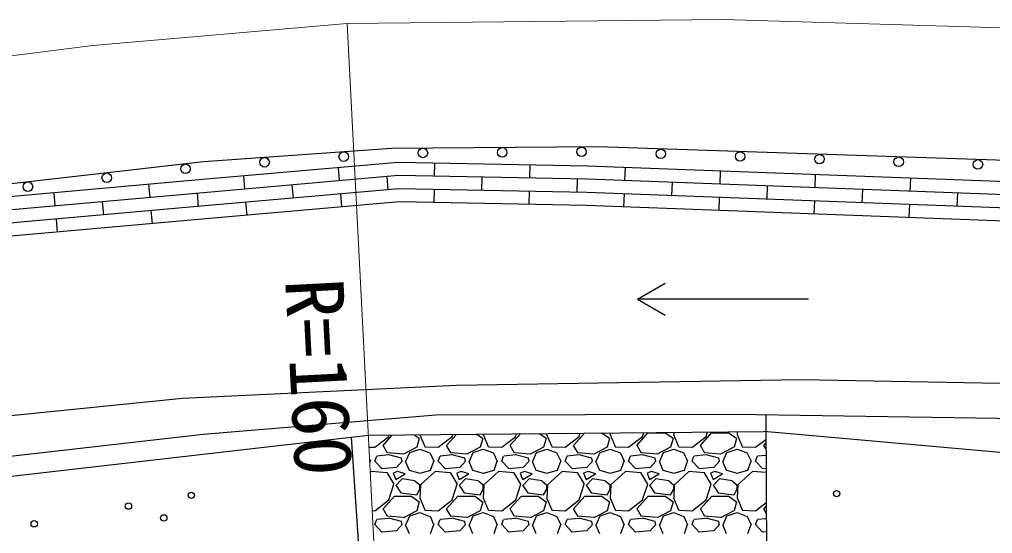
# Model space of a CAD drawing. Units: millimetres at full size, sheet at 1:1000; details may follow other scales. Extents: x 40000 to 680000, y 20000 to 380000.
# Drawn here: x 415380 to 446049, y 277720 to 293930 of the extents above; entities that cross this region are included whole.
import ezdxf
from ezdxf.enums import TextEntityAlignment as Align

# ---------------------------------------------------------------- set-up
doc = ezdxf.new("R2010")
doc.units = ezdxf.units.MM
doc.header["$LTSCALE"] = 1000
doc.linetypes.add('CHAIN', pattern=[18.5, 12, -1.5, 3.5, -1.5])
for name, color, linetype, lineweight in [('M-BGD', 7, 'Continuous', 25), ('M-BMK', 2, 'CHAIN', 13), ('M-STR-HTXT', 7, 'Continuous', 13)]:
    doc.layers.add(name, color=color, linetype=linetype, lineweight=lineweight)
doc.styles.add('ＭＳ ゴシック', font='')
doc.styles.get('ＭＳ ゴシック').set_extended_font_data('MS Gothic')

msp = doc.modelspace()

# ---------------------------------------------------------------- linework, layer by layer
at = {"layer": 'M-BGD'}
for p, q in [((425471, 288844), (425435, 289256)), ((428464, 288985), (428472, 289399)), ((431464, 288927), (431472, 289341)), ((434462, 288847), (434478, 289262)), ((422483, 288581), (422447, 288994)), ((427002, 288562), (426966, 288975)), ((429956, 288541), (429964, 288956)), ((437460, 288735), (437476, 289149)), ((440458, 288622), (440474, 289037)), ((443456, 288510), (443472, 288924)), ((419495, 288316), (419458, 288729)), ((424013, 288299), (423977, 288712)), ((432955, 288484), (432963, 288898)), ((435946, 288377), (435961, 288791)), ((438944, 288264), (438959, 288679)), ((416507, 288049), (416470, 288462)), ((421026, 288036), (420989, 288449)), ((425544, 288018), (425508, 288431)), ((428448, 288156), (428456, 288570)), ((431448, 288098), (431456, 288513)), ((434431, 288019), (434447, 288433)), ((437429, 287907), (437445, 288321)), ((441942, 288152), (441957, 288566)), ((444939, 288040), (444955, 288454)), ((418037, 287770), (418001, 288183)), ((422556, 287755), (422519, 288168)), ((440427, 287794), (440443, 288208)), ((443425, 287682), (443440, 288096)), ((419568, 287490), (419532, 287903)), ((416580, 287224), (416543, 287636)), ((434860, 285115), (435735, 284609)), ((438900, 281469), (438935, 275629)), ((438003, 280932), (437999, 280841)), ((426138, 276410), (425850, 280758)), ((426580, 280439), (427020, 280779)), ((426840, 280501), (427132, 280826)), ((427020, 280779), (427035, 280825)), ((427823, 280833), (427979, 280724)), ((427981, 280720), (427901, 280440)), ((428001, 280835), (428156, 280465)), ((428580, 280439), (429020, 280779)), ((428840, 280501), (429150, 280846)), ((429020, 280779), (429041, 280845)), ((429795, 280852), (429979, 280724)), ((429981, 280720), (429901, 280440)), ((429996, 280845), (430156, 280465)), ((429999, 280854), (429999, 280841)), ((430580, 280439), (431020, 280779)), ((430840, 280501), (431168, 280866)), ((431020, 280779), (431048, 280864)), ((431767, 280871), (431979, 280724)), ((431981, 280720), (431901, 280440)), ((431996, 280845), (432156, 280465)), ((432000, 280874), (431999, 280841)), ((432580, 280439), (433020, 280779)), ((432840, 280501), (433186, 280885)), ((433020, 280779), (433054, 280884)), ((433739, 280891), (433979, 280724)), ((433981, 280720), (433901, 280440)), ((433996, 280845), (434156, 280465)), ((434001, 280893), (433999, 280841)), ((434580, 280439), (435020, 280779)), ((434840, 280501), (435200, 280901)), ((435020, 280779), (435060, 280903)), ((435200, 280900), (435720, 280900)), ((435719, 280904), (435979, 280724)), ((435981, 280720), (435901, 280440)), ((435996, 280845), (436156, 280465)), ((436002, 280913), (435999, 280841)), ((436580, 280439), (437020, 280779)), ((436840, 280501), (437200, 280901)), ((437020, 280779), (437066, 280923)), ((437200, 280900), (437720, 280900)), ((437719, 280904), (437979, 280724)), ((437981, 280720), (437901, 280440)), ((437996, 280845), (438156, 280465)), ((438580, 280439), (438905, 280690)), ((426395, 280448), (426579, 280439)), ((426984, 280259), (426844, 280499)), ((427900, 280440), (427480, 280220)), ((427680, 280280), (428000, 280380)), ((427999, 280380), (428319, 280260)), ((428159, 280459), (428579, 280439)), ((428984, 280259), (428844, 280499)), ((429900, 280440), (429480, 280220)), ((429680, 280280), (430000, 280380)), ((429999, 280380), (430319, 280260)), ((430159, 280459), (430579, 280439)), ((430984, 280259), (430844, 280499)), ((431900, 280440), (431480, 280220)), ((431680, 280280), (432000, 280380)), ((431999, 280380), (432319, 280260)), ((432159, 280459), (432579, 280439)), ((432984, 280259), (432844, 280499)), ((433900, 280440), (433480, 280220)), ((433680, 280280), (434000, 280380)), ((433999, 280380), (434319, 280260)), ((434159, 280459), (434579, 280439)), ((434984, 280259), (434844, 280499)), ((435900, 280440), (435480, 280220)), ((435680, 280280), (436000, 280380)), ((435999, 280380), (436319, 280260)), ((436159, 280459), (436579, 280439)), ((436984, 280259), (436844, 280499)), ((437900, 280440), (437480, 280220)), ((437680, 280280), (438000, 280380)), ((437999, 280380), (438319, 280260)), ((438159, 280459), (438579, 280439)), ((438840, 280501), (438906, 280574)), ((438907, 280391), (438844, 280499)), ((426416, 280052), (426440, 279999)), ((426579, 280001), (426639, 280161)), ((427021, 280198), (426641, 280158)), ((427479, 280223), (426979, 280263)), ((427419, 280101), (427019, 280201)), ((427440, 279998), (427420, 280098)), ((427559, 280000), (427679, 280280)), ((428320, 280259), (428440, 279999)), ((428579, 280001), (428639, 280161)), ((429021, 280198), (428641, 280158)), ((429479, 280223), (428979, 280263)), ((429419, 280101), (429019, 280201)), ((429440, 279998), (429420, 280098)), ((429559, 280000), (429679, 280280)), ((430320, 280259), (430440, 279999)), ((430579, 280001), (430639, 280161)), ((431021, 280198), (430641, 280158)), ((431479, 280223), (430979, 280263)), ((431419, 280101), (431019, 280201)), ((431440, 279998), (431420, 280098)), ((431559, 280000), (431679, 280280)), ((432320, 280259), (432440, 279999)), ((432579, 280001), (432639, 280161)), ((433021, 280198), (432641, 280158)), ((433479, 280223), (432979, 280263)), ((433419, 280101), (433019, 280201)), ((433440, 279998), (433420, 280098)), ((433559, 280000), (433679, 280280)), ((434320, 280259), (434440, 279999)), ((434579, 280001), (434639, 280161)), ((435021, 280198), (434641, 280158)), ((435479, 280223), (434979, 280263)), ((435419, 280101), (435019, 280201)), ((435440, 279998), (435420, 280098)), ((435559, 280000), (435679, 280280)), ((436320, 280259), (436440, 279999)), ((436579, 280001), (436639, 280161)), ((437021, 280198), (436641, 280158)), ((437479, 280223), (436979, 280263)), ((437419, 280101), (437019, 280201)), ((437440, 279998), (437420, 280098)), ((437559, 280000), (437679, 280280)), ((438320, 280259), (438440, 279999)), ((438579, 280001), (438639, 280161)), ((438908, 280186), (438641, 280158)), ((426421, 279951), (426439, 280001)), ((426799, 279767), (426579, 280007)), ((427259, 279801), (426799, 279761)), ((427440, 280001), (427260, 279801)), ((427538, 280001), (427658, 279721)), ((427659, 279719), (427999, 279619)), ((428001, 279619), (428341, 279719)), ((428339, 279721), (428439, 280001)), ((428799, 279767), (428579, 280007)), ((429259, 279801), (428799, 279761)), ((429440, 280001), (429260, 279801)), ((429538, 280001), (429658, 279721)), ((429659, 279719), (429999, 279619)), ((430001, 279619), (430341, 279719)), ((430339, 279721), (430439, 280001)), ((430799, 279767), (430579, 280007)), ((431259, 279801), (430799, 279761)), ((431440, 280001), (431260, 279801)), ((431538, 280001), (431658, 279721)), ((431659, 279719), (431999, 279619)), ((432001, 279619), (432341, 279719)), ((432339, 279721), (432439, 280001)), ((432799, 279767), (432579, 280007)), ((433259, 279801), (432799, 279761)), ((433440, 280001), (433260, 279801)), ((433538, 280001), (433658, 279721)), ((433659, 279719), (433999, 279619)), ((434001, 279619), (434341, 279719)), ((434339, 279721), (434439, 280001)), ((434799, 279767), (434579, 280007)), ((435259, 279801), (434799, 279761)), ((435440, 280001), (435260, 279801)), ((435538, 280001), (435658, 279721)), ((435659, 279719), (435999, 279619)), ((436001, 279619), (436341, 279719)), ((436339, 279721), (436439, 280001)), ((436799, 279767), (436579, 280007)), ((437259, 279801), (436799, 279761)), ((437440, 280001), (437260, 279801)), ((437538, 280001), (437658, 279721)), ((437659, 279719), (437999, 279619)), ((438001, 279619), (438341, 279719)), ((438339, 279721), (438439, 280001)), ((438799, 279767), (438579, 280007)), ((438911, 279770), (438799, 279761)), ((426480, 279680), (426437, 279641)), ((426960, 279638), (426480, 279678)), ((427185, 279281), (426965, 279641)), ((427159, 279620), (427239, 279420)), ((427300, 279680), (427160, 279620)), ((427240, 279420), (427540, 279600)), ((427440, 279440), (427240, 279240)), ((427541, 279600), (427301, 279680)), ((427842, 279381), (427442, 279441)), ((428480, 279680), (428020, 279260)), ((428960, 279638), (428480, 279678)), ((429185, 279281), (428965, 279641)), ((429159, 279620), (429239, 279420)), ((429300, 279680), (429160, 279620)), ((429240, 279420), (429540, 279600)), ((429440, 279440), (429240, 279240)), ((429541, 279600), (429301, 279680)), ((429842, 279381), (429442, 279441)), ((430480, 279680), (430020, 279260)), ((430960, 279638), (430480, 279678)), ((431185, 279281), (430965, 279641)), ((431159, 279620), (431239, 279420)), ((431300, 279680), (431160, 279620)), ((431240, 279420), (431540, 279600)), ((431440, 279440), (431240, 279240)), ((431541, 279600), (431301, 279680)), ((431842, 279381), (431442, 279441)), ((432480, 279680), (432020, 279260)), ((432960, 279638), (432480, 279678)), ((433185, 279281), (432965, 279641)), ((433159, 279620), (433239, 279420)), ((433300, 279680), (433160, 279620)), ((433240, 279420), (433540, 279600)), ((433440, 279440), (433240, 279240)), ((433541, 279600), (433301, 279680)), ((433842, 279381), (433442, 279441)), ((434480, 279680), (434020, 279260)), ((434960, 279638), (434480, 279678)), ((435185, 279281), (434965, 279641)), ((435159, 279620), (435239, 279420)), ((435300, 279680), (435160, 279620)), ((435240, 279420), (435540, 279600)), ((435440, 279440), (435240, 279240)), ((435541, 279600), (435301, 279680)), ((435842, 279381), (435442, 279441)), ((436480, 279680), (436020, 279260)), ((436960, 279638), (436480, 279678)), ((437185, 279281), (436965, 279641)), ((437159, 279620), (437239, 279420)), ((437300, 279680), (437160, 279620)), ((437240, 279420), (437540, 279600)), ((437440, 279440), (437240, 279240)), ((437541, 279600), (437301, 279680)), ((437842, 279381), (437442, 279441)), ((438480, 279680), (438020, 279260)), ((438911, 279643), (438480, 279678)), ((427020, 278779), (427180, 279279)), ((427239, 279241), (427399, 279001)), ((428004, 279236), (427844, 279376)), ((427901, 278941), (428001, 279121)), ((428019, 279261), (427999, 278841)), ((428000, 279120), (428000, 279240)), ((429020, 278779), (429180, 279279)), ((429239, 279241), (429399, 279001)), ((430004, 279236), (429844, 279376)), ((429901, 278941), (430001, 279121)), ((430019, 279261), (429999, 278841)), ((430000, 279120), (430000, 279240)), ((431020, 278779), (431180, 279279)), ((431239, 279241), (431399, 279001)), ((432004, 279236), (431844, 279376)), ((431901, 278941), (432001, 279121)), ((432019, 279261), (431999, 278841)), ((432000, 279120), (432000, 279240)), ((433020, 278779), (433180, 279279)), ((433239, 279241), (433399, 279001)), ((434004, 279236), (433844, 279376)), ((433901, 278941), (434001, 279121)), ((434019, 279261), (433999, 278841)), ((434000, 279120), (434000, 279240)), ((435020, 278779), (435180, 279279)), ((435239, 279241), (435399, 279001)), ((436004, 279236), (435844, 279376)), ((435901, 278941), (436001, 279121)), ((436019, 279261), (435999, 278841)), ((436000, 279120), (436000, 279240)), ((437020, 278779), (437180, 279279)), ((437239, 279241), (437399, 279001)), ((438004, 279236), (437844, 279376)), ((437901, 278941), (438001, 279121)), ((438019, 279261), (437999, 278841)), ((438000, 279120), (438000, 279240)), ((426840, 278501), (427200, 278901)), ((427200, 278900), (427720, 278900)), ((427400, 278999), (427900, 278939)), ((427719, 278904), (427979, 278724)), ((427996, 278845), (428156, 278465)), ((428840, 278501), (429200, 278901)), ((429200, 278900), (429720, 278900)), ((429400, 278999), (429900, 278939)), ((429719, 278904), (429979, 278724)), ((429996, 278845), (430156, 278465)), ((430840, 278501), (431200, 278901)), ((431200, 278900), (431720, 278900)), ((431400, 278999), (431900, 278939)), ((431719, 278904), (431979, 278724)), ((431996, 278845), (432156, 278465)), ((432840, 278501), (433200, 278901)), ((433200, 278900), (433720, 278900)), ((433400, 278999), (433900, 278939)), ((433719, 278904), (433979, 278724)), ((433996, 278845), (434156, 278465)), ((434840, 278501), (435200, 278901)), ((435200, 278900), (435720, 278900)), ((435400, 278999), (435900, 278939)), ((435719, 278904), (435979, 278724)), ((435996, 278845), (436156, 278465)), ((436840, 278501), (437200, 278901)), ((437200, 278900), (437720, 278900)), ((437400, 278999), (437900, 278939)), ((437719, 278904), (437979, 278724)), ((437996, 278845), (438156, 278465)), ((426580, 278439), (427020, 278779)), ((426984, 278259), (426844, 278499)), ((427981, 278720), (427901, 278440)), ((428580, 278439), (429020, 278779)), ((428984, 278259), (428844, 278499)), ((429981, 278720), (429901, 278440)), ((430580, 278439), (431020, 278779)), ((430984, 278259), (430844, 278499)), ((431981, 278720), (431901, 278440)), ((432580, 278439), (433020, 278779)), ((432984, 278259), (432844, 278499)), ((433981, 278720), (433901, 278440)), ((434580, 278439), (435020, 278779)), ((434984, 278259), (434844, 278499)), ((435981, 278720), (435901, 278440)), ((436580, 278439), (437020, 278779)), ((436984, 278259), (436844, 278499)), ((437981, 278720), (437901, 278440)), ((438580, 278439), (438917, 278699)), ((438840, 278501), (438918, 278588)), ((438919, 278371), (438844, 278499)), ((426499, 278443), (426579, 278439)), ((427021, 278198), (426641, 278158)), ((427479, 278223), (426979, 278263)), ((427419, 278101), (427019, 278201)), ((427900, 278440), (427480, 278220)), ((427559, 278000), (427679, 278280)), ((427680, 278280), (428000, 278380)), ((427999, 278380), (428319, 278260)), ((428159, 278459), (428579, 278439)), ((428320, 278259), (428440, 277999)), ((429021, 278198), (428641, 278158)), ((429479, 278223), (428979, 278263)), ((429419, 278101), (429019, 278201)), ((429900, 278440), (429480, 278220)), ((429559, 278000), (429679, 278280)), ((429680, 278280), (430000, 278380)), ((429999, 278380), (430319, 278260)), ((430159, 278459), (430579, 278439)), ((430320, 278259), (430440, 277999)), ((431021, 278198), (430641, 278158)), ((431479, 278223), (430979, 278263)), ((431419, 278101), (431019, 278201)), ((431900, 278440), (431480, 278220)), ((431559, 278000), (431679, 278280)), ((431680, 278280), (432000, 278380)), ((431999, 278380), (432319, 278260)), ((432159, 278459), (432579, 278439)), ((432320, 278259), (432440, 277999)), ((433021, 278198), (432641, 278158)), ((433479, 278223), (432979, 278263)), ((433419, 278101), (433019, 278201)), ((433900, 278440), (433480, 278220)), ((433559, 278000), (433679, 278280)), ((433680, 278280), (434000, 278380)), ((433999, 278380), (434319, 278260)), ((434159, 278459), (434579, 278439)), ((434320, 278259), (434440, 277999)), ((435021, 278198), (434641, 278158)), ((435479, 278223), (434979, 278263)), ((435419, 278101), (435019, 278201)), ((435900, 278440), (435480, 278220)), ((435559, 278000), (435679, 278280)), ((435680, 278280), (436000, 278380)), ((435999, 278380), (436319, 278260)), ((436159, 278459), (436579, 278439)), ((436320, 278259), (436440, 277999)), ((437021, 278198), (436641, 278158)), ((437479, 278223), (436979, 278263)), ((437419, 278101), (437019, 278201)), ((437900, 278440), (437480, 278220)), ((437559, 278000), (437679, 278280)), ((437680, 278280), (438000, 278380)), ((437999, 278380), (438319, 278260)), ((438159, 278459), (438579, 278439)), ((438320, 278259), (438440, 277999)), ((438920, 278188), (438641, 278158)), ((426579, 278001), (426639, 278161)), ((426799, 277767), (426579, 278007)), ((427440, 278001), (427260, 277801)), ((427440, 277998), (427420, 278098)), ((427538, 278001), (427658, 277721)), ((428339, 277721), (428439, 278001)), ((428579, 278001), (428639, 278161)), ((428799, 277767), (428579, 278007)), ((429440, 278001), (429260, 277801)), ((429440, 277998), (429420, 278098)), ((429538, 278001), (429658, 277721)), ((430339, 277721), (430439, 278001)), ((430579, 278001), (430639, 278161)), ((430799, 277767), (430579, 278007)), ((431440, 278001), (431260, 277801)), ((431440, 277998), (431420, 278098)), ((431538, 278001), (431658, 277721)), ((432339, 277721), (432439, 278001)), ((432579, 278001), (432639, 278161)), ((432799, 277767), (432579, 278007)), ((433440, 278001), (433260, 277801)), ((433440, 277998), (433420, 278098)), ((433538, 278001), (433658, 277721)), ((434339, 277721), (434439, 278001)), ((434579, 278001), (434639, 278161)), ((434799, 277767), (434579, 278007)), ((435440, 278001), (435260, 277801)), ((435440, 277998), (435420, 278098)), ((435538, 278001), (435658, 277721)), ((436339, 277721), (436439, 278001)), ((436579, 278001), (436639, 278161)), ((436799, 277767), (436579, 278007)), ((437440, 278001), (437260, 277801)), ((437440, 277998), (437420, 278098)), ((437538, 278001), (437658, 277721)), ((438339, 277721), (438439, 278001)), ((438579, 278001), (438639, 278161)), ((438799, 277767), (438579, 278007)), ((427259, 277801), (426799, 277761)), ((429259, 277801), (428799, 277761)), ((431259, 277801), (430799, 277761)), ((433259, 277801), (432799, 277761)), ((435259, 277801), (434799, 277761)), ((437259, 277801), (436799, 277761)), ((438922, 277771), (438799, 277761))]:
    msp.add_line(p, q, dxfattribs=at)
for points in [[(460564, 288482), (454059, 289061), (447428, 289448), (433608, 289911), (427106, 289864), (421183, 289438), (413372, 288549), (407866, 287608), (397840, 285501), (378746, 280785)], [(467973, 287723), (467335, 287153), (460584, 287233), (460580, 287966), (455829, 288461), (433283, 289306), (427313, 289422), (421147, 288879), (413419, 288190), (407934, 287253), (397920, 285149), (378833, 280434)], [(459944, 287892), (433271, 288892), (427327, 289007), (421183, 288467), (413472, 287778), (408011, 286845), (398013, 284745), (378932, 280032)], [(457255, 287578), (433259, 288478), (427342, 288592), (421220, 288054), (413525, 287367), (408089, 286438), (398105, 284340), (379032, 279629)], [(469275, 287654), (467711, 285668), (454547, 286207), (454565, 287264), (433247, 288063), (427356, 288177), (421256, 287641), (413579, 286956), (408167, 286031), (398197, 283936), (379131, 279227)], [(380550, 273756), (383169, 274587), (390114, 276344), (399670, 278639), (409895, 280920), (420516, 281991), (429150, 282397), (440023, 282580), (446867, 282448), (454677, 281267), (458702, 280885), (463127, 280619), (468076, 280414), (470083, 280318), (475115, 287343)], [(380886, 272459), (383535, 273299), (390434, 275044), (399972, 277335), (410109, 279596), (421174, 280853), (428500, 281467), (437912, 281484), (446208, 281359), (454787, 279928), (458715, 279784), (463443, 279568), (468137, 279337), (470870, 279296), (476241, 287283)], [(478497, 285999), (473186, 277813), (455429, 278915), (447465, 280175), (438838, 280940)], [(440250, 285115), (434860, 285115), (435735, 285620)], [(381110, 271594), (382948, 272261), (388752, 273762), (405644, 277971), (410184, 278959), (426376, 280819), (438838, 280940)]]:
    msp.add_lwpolyline(points, dxfattribs=at)
for centre, radius in [((428096, 289721), 150), ((430596, 289739), 150), ((433095, 289757), 150), ((435594, 289694), 150), ((423106, 289426), 150), ((425600, 289605), 150), ((438093, 289611), 150), ((440592, 289527), 150), ((443090, 289443), 150), ((420615, 289222), 150), ((445589, 289360), 150), ((418131, 288939), 150), ((415647, 288657), 150), ((420797, 278924), 100), ((441136, 278978), 100), ((418816, 278584), 100), ((419930, 278213), 100), ((415844, 278027), 100)]:
    msp.add_circle(centre, radius, dxfattribs=at)
at = {"layer": 'M-BMK'}
msp.add_lwpolyline([(377602, 285123), (387427, 287714), (396355, 289730), (404373, 291280), (408277, 291904), (417689, 293113), (425705, 293806), (437560, 293930), (447800, 293624), (458389, 292931), (470659, 292229), (476066, 291901), (506337, 290003), (539027, 287964), (567059, 286040), (570370, 285888), (575418, 285934)], dxfattribs=at)
at = {"layer": 'M-STR-HTXT'}
msp.add_line((426703, 274494), (425705, 293806), dxfattribs=at)

# ---------------------------------------------------------------- texts
at = {"layer": 'M-STR-HTXT', "style": 'ＭＳ ゴシック'}
msp.add_text('R=160', height=1833, rotation=272.959, dxfattribs=at).set_placement((423205, 285695), align=Align.BOTTOM_LEFT)

doc.saveas('drawing.dxf')
